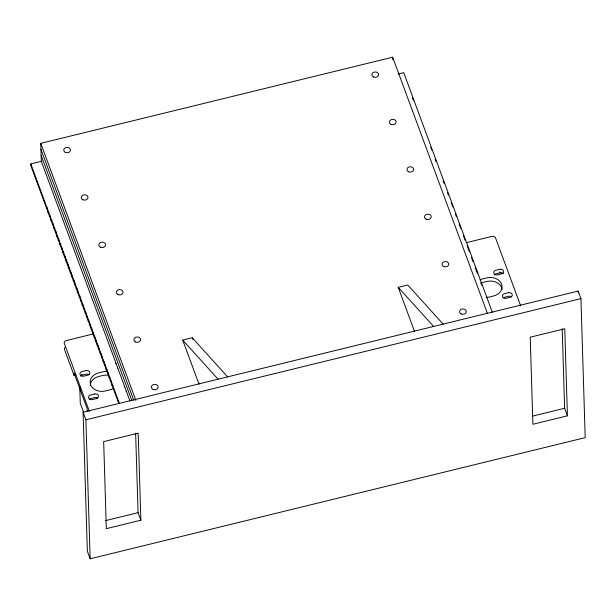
<?xml version="1.0" encoding="UTF-8"?>
<svg xmlns="http://www.w3.org/2000/svg" width="616" height="616" viewBox="0 0 616 616"><rect width="100%" height="100%" fill="white"/><g stroke="black" fill="none" stroke-linecap="round" stroke-linejoin="round"><path stroke-width="0.92" d="M81.012 375.783L82.028 374.289M61.908 247.755L61.23 248.494L62.324 248.802M64.911 255.794L64.21 256.541L65.304 256.849M87.241 316.162L86.54 316.909L87.634 317.217M93.193 332.255L92.492 333.01L93.586 333.318M109.571 376.53L108.87 377.277L109.964 377.585M112.543 384.577L111.843 385.323L112.936 385.631M48.533 211.527L47.832 212.274L48.926 212.582M51.459 219.604L50.82 220.343L51.898 220.628M54.508 227.604L53.784 228.367L54.878 228.682M57.465 235.674L56.764 236.421L57.858 236.729M70.863 271.887L70.162 272.642L71.256 272.95M76.815 287.988L76.114 288.735L77.208 289.05M79.795 296.034L79.094 296.789L80.188 297.097M84.261 308.108L83.56 308.862L84.654 309.17M96.173 340.309L95.472 341.056L96.566 341.364M102.125 356.402L101.424 357.157L102.518 357.465M47.047 207.5L46.339 208.246L47.432 208.555M60.445 243.72L59.744 244.467L60.83 244.775M63.417 251.767L62.709 252.491L63.748 252.822M67.883 263.84L67.183 264.587L68.276 264.903M69.377 267.868L68.676 268.615L69.77 268.923M82.775 304.088L82.074 304.835L83.168 305.143M85.747 312.135L85.047 312.882L86.14 313.19M88.727 320.181L88.019 320.905L88.997 321.236M91.707 328.236L91.006 328.983L92.1 329.291M99.145 348.356L98.437 349.08L99.484 349.411M105.105 364.456L104.404 365.203L105.498 365.511M106.591 368.476L105.89 369.23L106.984 369.538M108.108 372.488L107.376 373.25L108.47 373.558M111.057 380.549L110.356 381.304L111.45 381.612M50.019 215.546L49.319 216.293L50.412 216.609M52.999 223.6L52.298 224.347L53.392 224.655M55.979 231.647L55.278 232.394L56.364 232.702M58.951 239.693L58.251 240.44L59.344 240.756M66.397 259.813L65.704 260.591L66.851 260.876M72.349 275.914L71.648 276.661L72.742 276.977M73.843 279.941L73.142 280.688L74.236 280.996M75.329 283.961L74.628 284.715L75.722 285.023M78.309 292.015L77.608 292.762L78.702 293.07M81.281 300.061L80.581 300.808L81.674 301.124M90.213 324.209L89.513 324.955L90.606 325.263M94.679 336.282L93.978 337.029L95.072 337.337M97.659 344.329L96.958 345.083L98.052 345.391M100.639 352.383L99.938 353.13L101.032 353.438M103.611 360.429L102.911 361.176L104.004 361.484M129.914 400.885L41.31 161.346L40.756 143.335L392.654 57.203L487.433 313.429M118.826 403.526L30.854 165.719L30.8 163.918L41.996 161.176M398.113 74.012L403.719 72.642L492.323 312.189M92.931 334.049L66.336 340.563A2.98 2.372 -1.8 0 0 64.318 343.52L89.42 411.388M466.181 242.696L491.861 236.413A2.98 2.372 -1.8 0 1 495.557 237.976L520.659 305.836M199.022 384.176L182.706 340.078L192.231 337.745L227.62 376.869M414.537 331.431L398.221 287.325L407.746 285L443.135 324.116M64.903 347.509A2.98 2.372 -1.8 0 0 64.503 349.526L74.059 375.36L75.899 374.913M83.098 412.243L578.139 291.075L580.934 298.621L585.2 437.63L90.159 558.797L87.364 551.251L83.098 412.243L85.886 419.789L90.159 558.797M85.886 419.789L580.934 298.621M105.413 520.659L138.069 512.666L135.636 433.264M532.909 416.031L564.626 408.262L562.192 328.859M140.864 520.22L106.337 528.667L103.665 441.603L138.192 433.156L140.864 520.22L138.069 512.666M567.421 415.815L532.902 424.262L530.23 337.198L564.749 328.752L567.421 415.815L564.626 408.262M499.183 272.033L503.249 273.758M398.221 287.325L433.618 326.449M182.706 340.078L218.102 379.194M412.404 97.79L413.405 100.485M430.73 147.324L431.731 150.027M435.065 159.044L436.066 161.746M443.066 180.68L444.067 183.383M447.401 192.4L448.402 195.103M451.074 202.317L452.737 206.83M455.409 214.037L456.41 216.747M459.074 223.955L460.745 228.467M463.409 235.674L465.08 240.186M467.082 245.591L469.415 251.905M471.417 257.319L473.08 261.823M475.082 267.236L477.415 273.543M480.757 282.559L481.758 285.27M192.231 337.745L192.893 339.547M40.756 143.335L135.874 400.462M40.941 149.334L133.718 400.154M41.126 155.34L131.732 400.285M30.8 163.918L119.412 403.457M83.545 412.112L80.265 403.241L79.749 386.425M578.139 291.075L578.201 292.993M392.654 57.203L392.731 59.775M87.264 411.065L87.187 408.662L73.982 372.957L74.059 375.36M126.295 391.229A3.034 2.418 -1.8 0 1 126.041 391.322M124.07 386.771A3.034 2.418 -1.8 0 1 124.617 386.686M117.641 367.829A3.034 2.418 -1.8 0 1 117.386 367.921M115.415 363.378A3.034 2.418 -1.8 0 1 115.962 363.286M113.167 388.388A11.904 9.479 -1.8 0 1 109.194 390.051L105.39 390.983A11.904 9.479 -1.8 0 1 90.614 384.723A11.904 9.479 -1.8 0 1 98.683 372.873L102.495 371.941A11.904 9.479 -1.8 0 1 106.938 371.548M486.424 297.343A11.904 9.479 -1.8 0 0 489.697 296.927L493.501 295.996A11.904 9.479 -1.8 0 0 501.578 284.138A11.904 9.479 -1.8 0 0 486.802 277.878L482.99 278.809A11.904 9.479 -1.8 0 0 479.98 279.926M503.441 297.836A3.034 2.418 -1.8 0 1 504.681 297.251L508.493 296.319A3.034 2.418 -1.8 0 1 511.542 296.935M502.887 273.535A3.034 2.418 -1.8 0 0 499.838 272.919L496.026 273.851A3.034 2.418 -1.8 0 0 494.378 274.813M502.102 289.435A11.904 9.479 -1.8 0 0 486.91 281.481L483.106 282.413A11.904 9.479 -1.8 0 0 481.081 283.075M89.22 399.499A3.034 2.418 -1.8 0 1 90.868 398.529L94.672 397.597A3.034 2.418 -1.8 0 1 97.721 398.213M80.565 376.099A3.034 2.418 -1.8 0 1 82.213 375.136L86.017 374.205A3.034 2.418 -1.8 0 1 89.066 374.821M90.244 385.724A11.904 9.479 -1.8 0 1 98.799 376.476L102.603 375.544A11.904 9.479 -1.8 0 1 108.224 375.267M85.909 370.601L82.097 371.533A3.034 2.418 -1.8 0 0 80.041 374.551A3.034 2.418 -1.8 0 0 83.807 376.153L87.618 375.221A3.034 2.418 -1.8 0 0 89.674 372.195A3.034 2.418 -1.8 0 0 85.909 370.601M499.722 269.315L495.918 270.247A3.034 2.418 -1.8 0 0 493.855 273.273A3.034 2.418 -1.8 0 0 497.628 274.867L501.432 273.935A3.034 2.418 -1.8 0 0 503.495 270.909A3.034 2.418 -1.8 0 0 499.722 269.315M94.564 394.001L90.752 394.933A3.034 2.418 -1.8 0 0 88.696 397.951A3.034 2.418 -1.8 0 0 92.462 399.545L96.273 398.614A3.034 2.418 -1.8 0 0 98.329 395.595A3.034 2.418 -1.8 0 0 94.564 394.001M508.377 292.715L504.573 293.647A3.034 2.418 -1.8 0 0 502.51 296.666A3.034 2.418 -1.8 0 0 506.283 298.267L510.087 297.335A3.034 2.418 -1.8 0 0 512.15 294.309A3.034 2.418 -1.8 0 0 508.377 292.715M461.253 313.983A3.365 2.68 -1.8 0 0 466.281 311.58A3.365 2.68 -1.8 0 0 461.215 309.34A3.365 2.68 -1.8 0 0 461.253 313.983M443.72 266.582A3.365 2.68 -1.8 0 0 448.748 264.179A3.365 2.68 -1.8 0 0 443.682 261.939A3.365 2.68 -1.8 0 0 443.72 266.582M426.187 219.18A3.365 2.68 -1.8 0 0 431.215 216.778A3.365 2.68 -1.8 0 0 426.149 214.537A3.365 2.68 -1.8 0 0 426.187 219.18M408.647 171.779A3.365 2.68 -1.8 0 0 413.683 169.377A3.365 2.68 -1.8 0 0 408.608 167.144A3.365 2.68 -1.8 0 0 408.647 171.779M391.114 124.386A3.365 2.68 -1.8 0 0 396.15 121.976A3.365 2.68 -1.8 0 0 391.075 119.743A3.365 2.68 -1.8 0 0 391.114 124.386M373.581 76.985A3.365 2.68 -1.8 0 0 378.617 74.582A3.365 2.68 -1.8 0 0 373.542 72.342A3.365 2.68 -1.8 0 0 373.581 76.985M153.099 389.404A3.365 2.68 -1.8 0 0 158.135 387.002A3.365 2.68 -1.8 0 0 153.061 384.761A3.365 2.68 -1.8 0 0 153.099 389.404M135.566 342.003A3.365 2.68 -1.8 0 0 140.602 339.601A3.365 2.68 -1.8 0 0 135.528 337.36A3.365 2.68 -1.8 0 0 135.566 342.003M118.033 294.602A3.365 2.68 -1.8 0 0 123.061 292.2A3.365 2.68 -1.8 0 0 117.995 289.959A3.365 2.68 -1.8 0 0 118.033 294.602M100.5 247.209A3.365 2.68 -1.8 0 0 105.529 244.798A3.365 2.68 -1.8 0 0 100.462 242.565A3.365 2.68 -1.8 0 0 100.5 247.209M82.968 199.807A3.365 2.68 -1.8 0 0 87.996 197.397A3.365 2.68 -1.8 0 0 82.929 195.164A3.365 2.68 -1.8 0 0 82.968 199.807M65.435 152.406A3.365 2.68 -1.8 0 0 70.463 150.004A3.365 2.68 -1.8 0 0 65.396 147.763A3.365 2.68 -1.8 0 0 65.435 152.406"/></g></svg>
